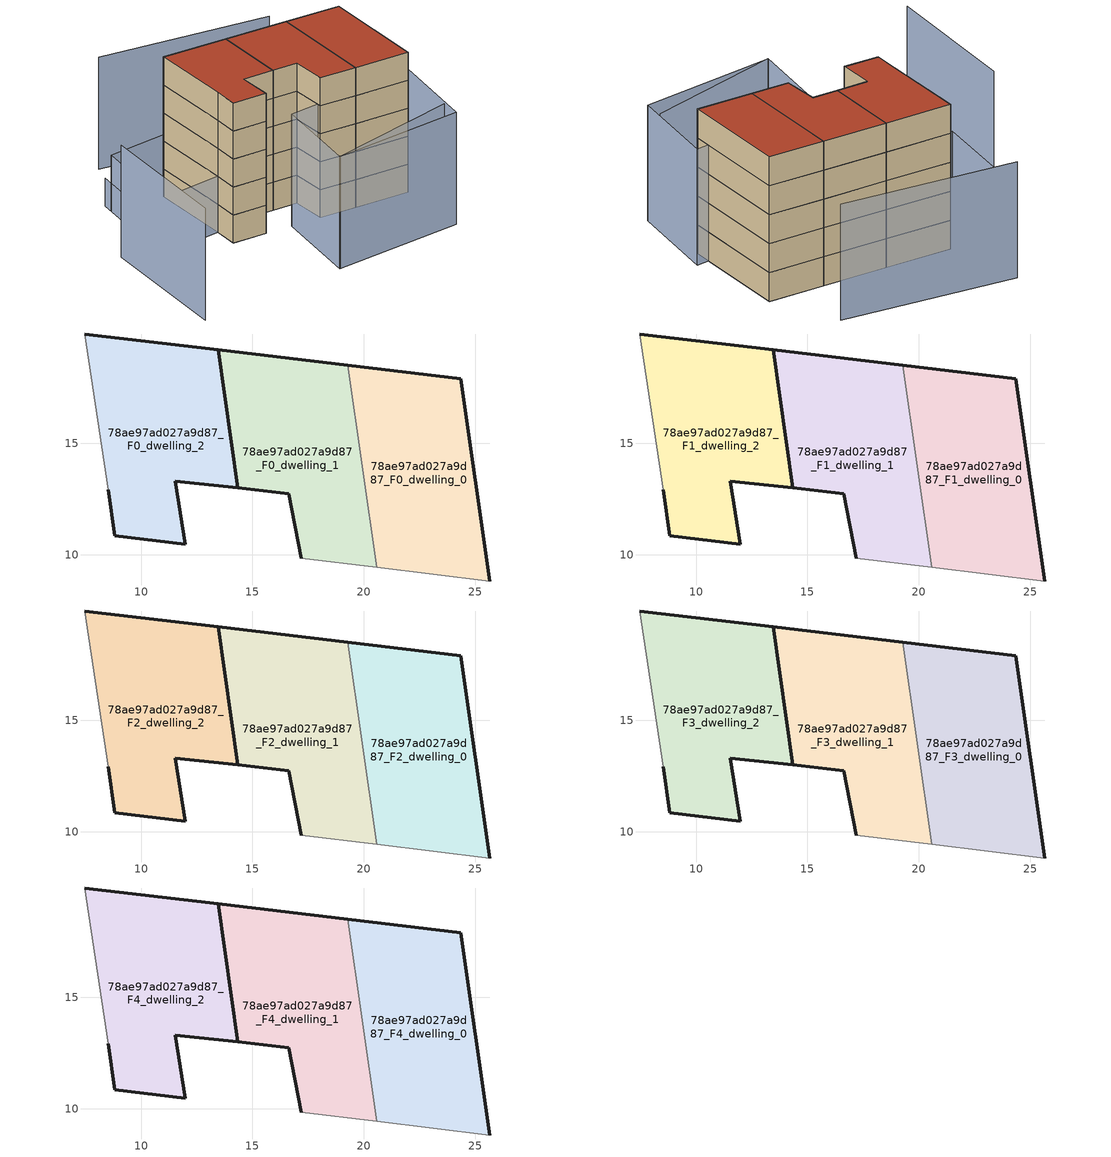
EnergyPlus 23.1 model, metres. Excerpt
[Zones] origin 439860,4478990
78ae97ad027a9d87_F0_dwelling_0
 floor ground (EU_floor_Construction): 25.65,8.83 24.35,17.91 19.29,18.51 20.58,9.43 z0
 wall outside (EU_wall_Construction): 19.29,18.51 24.35,17.91 25.65,8.83 z0:3
 wall adiabatic (EU_wall_Construction): 25.65,8.83 20.58,9.43 z0:3
 wall to 78ae97ad027a9d87_F0_dwelling_1 (EU_wall_Construction): 20.58,9.43 19.29,18.51 z0:3
78ae97ad027a9d87_F0_dwelling_1
 floor ground (EU_floor_Construction): 20.58,9.43 19.29,18.51 13.46,19.2 14.35,13 16.64,12.75 17.2,9.84 z0
 wall outside (EU_wall_Construction): 17.2,9.84 16.64,12.75 14.35,13 13.46,19.2 19.29,18.51 z0:3
 wall adiabatic (EU_wall_Construction): 20.58,9.43 17.2,9.84 z0:3
78ae97ad027a9d87_F0_dwelling_2
 floor ground (EU_floor_Construction): 11.99,10.47 11.53,13.31 14.35,13 13.46,19.2 7.47,19.92 8.53,12.91 8.81,10.85 z0
 wall outside (EU_wall_Construction): 7.47,19.92 13.46,19.2 14.35,13 11.53,13.31 11.99,10.47 8.81,10.85 8.53,12.91 z0:3
 wall adiabatic (EU_wall_Construction): 8.53,12.91 7.47,19.92 z0:3
78ae97ad027a9d87_F1_dwelling_0
 floor to 78ae97ad027a9d87_F0_dwelling_0 (EU_floor_Construction): 25.65,8.83 24.35,17.91 19.29,18.51 20.58,9.43 z3
 wall outside (EU_wall_Construction): 19.29,18.51 24.35,17.91 25.65,8.83 z3:6
 wall adiabatic (EU_wall_Construction): 25.65,8.83 20.58,9.43 z3:6
 wall to 78ae97ad027a9d87_F1_dwelling_1 (EU_wall_Construction): 20.58,9.43 19.29,18.51 z3:6
78ae97ad027a9d87_F1_dwelling_1
 floor to 78ae97ad027a9d87_F0_dwelling_1 (EU_floor_Construction): 20.58,9.43 19.29,18.51 13.46,19.2 14.35,13 16.64,12.75 17.2,9.84 z3
 wall outside (EU_wall_Construction): 17.2,9.84 16.64,12.75 14.35,13 13.46,19.2 19.29,18.51 z3:6
 wall adiabatic (EU_wall_Construction): 20.58,9.43 17.2,9.84 z3:6
78ae97ad027a9d87_F1_dwelling_2
 floor to 78ae97ad027a9d87_F0_dwelling_2 (EU_floor_Construction): 11.99,10.47 11.53,13.31 14.35,13 13.46,19.2 7.47,19.92 8.53,12.91 8.81,10.85 z3
 wall outside (EU_wall_Construction): 7.47,19.92 13.46,19.2 14.35,13 11.53,13.31 11.99,10.47 8.81,10.85 8.53,12.91 z3:6
 wall adiabatic (EU_wall_Construction): 8.53,12.91 7.47,19.92 z3:6
78ae97ad027a9d87_F2_dwelling_0
 floor to 78ae97ad027a9d87_F1_dwelling_0 (EU_floor_Construction): 25.65,8.83 24.35,17.91 19.29,18.51 20.58,9.43 z6
 wall outside (EU_wall_Construction): 19.29,18.51 24.35,17.91 25.65,8.83 z6:9
 wall adiabatic (EU_wall_Construction): 25.65,8.83 20.58,9.43 z6:9
 wall to 78ae97ad027a9d87_F2_dwelling_1 (EU_wall_Construction): 20.58,9.43 19.29,18.51 z6:9
78ae97ad027a9d87_F2_dwelling_1
 floor to 78ae97ad027a9d87_F1_dwelling_1 (EU_floor_Construction): 20.58,9.43 19.29,18.51 13.46,19.2 14.35,13 16.64,12.75 17.2,9.84 z6
 wall outside (EU_wall_Construction): 17.2,9.84 16.64,12.75 14.35,13 13.46,19.2 19.29,18.51 z6:9
 wall adiabatic (EU_wall_Construction): 20.58,9.43 17.2,9.84 z6:9
78ae97ad027a9d87_F2_dwelling_2
 floor to 78ae97ad027a9d87_F1_dwelling_2 (EU_floor_Construction): 11.99,10.47 11.53,13.31 14.35,13 13.46,19.2 7.47,19.92 8.53,12.91 8.81,10.85 z6
 wall outside (EU_wall_Construction): 7.47,19.92 13.46,19.2 14.35,13 11.53,13.31 11.99,10.47 8.81,10.85 8.53,12.91 z6:9
 wall adiabatic (EU_wall_Construction): 8.53,12.91 7.47,19.92 z6:9
78ae97ad027a9d87_F3_dwelling_0
 floor to 78ae97ad027a9d87_F2_dwelling_0 (EU_floor_Construction): 25.65,8.83 24.35,17.91 19.29,18.51 20.58,9.43 z9
 wall outside (EU_wall_Construction): 19.29,18.51 24.35,17.91 25.65,8.83 z9:12
 wall adiabatic (EU_wall_Construction): 25.65,8.83 20.58,9.43 z9:12
 wall to 78ae97ad027a9d87_F3_dwelling_1 (EU_wall_Construction): 20.58,9.43 19.29,18.51 z9:12
78ae97ad027a9d87_F3_dwelling_1
 floor to 78ae97ad027a9d87_F2_dwelling_1 (EU_floor_Construction): 20.58,9.43 19.29,18.51 13.46,19.2 14.35,13 16.64,12.75 17.2,9.84 z9
 wall outside (EU_wall_Construction): 17.2,9.84 16.64,12.75 14.35,13 13.46,19.2 19.29,18.51 z9:12
 wall adiabatic (EU_wall_Construction): 20.58,9.43 17.2,9.84 z9:12
78ae97ad027a9d87_F3_dwelling_2
 floor to 78ae97ad027a9d87_F2_dwelling_2 (EU_floor_Construction): 11.99,10.47 11.53,13.31 14.35,13 13.46,19.2 7.47,19.92 8.53,12.91 8.81,10.85 z9
 wall outside (EU_wall_Construction): 7.47,19.92 13.46,19.2 14.35,13 11.53,13.31 11.99,10.47 8.81,10.85 8.53,12.91 z9:12
 wall adiabatic (EU_wall_Construction): 8.53,12.91 7.47,19.92 z9:12
78ae97ad027a9d87_F4_dwelling_0
 floor to 78ae97ad027a9d87_F3_dwelling_0 (EU_floor_Construction): 25.65,8.83 24.35,17.91 19.29,18.51 20.58,9.43 z12
 wall outside (EU_wall_Construction): 19.29,18.51 24.35,17.91 25.65,8.83 z12:15
 wall adiabatic (EU_wall_Construction): 25.65,8.83 20.58,9.43 z12:15
 wall to 78ae97ad027a9d87_F4_dwelling_1 (EU_wall_Construction): 20.58,9.43 19.29,18.51 z12:15
 roof outside (EU_roof_Construction): 24.35,17.91 25.65,8.83 20.58,9.43 19.29,18.51 z15
78ae97ad027a9d87_F4_dwelling_1
 floor to 78ae97ad027a9d87_F3_dwelling_1 (EU_floor_Construction): 20.58,9.43 19.29,18.51 13.46,19.2 14.35,13 16.64,12.75 17.2,9.84 z12
 wall outside (EU_wall_Construction): 17.2,9.84 16.64,12.75 14.35,13 13.46,19.2 19.29,18.51 z12:15
 wall adiabatic (EU_wall_Construction): 20.58,9.43 17.2,9.84 z12:15
 roof outside (EU_roof_Construction): 19.29,18.51 20.58,9.43 17.2,9.84 16.64,12.75 14.35,13 13.46,19.2 z15
78ae97ad027a9d87_F4_dwelling_2
 floor to 78ae97ad027a9d87_F3_dwelling_2 (EU_floor_Construction): 11.99,10.47 11.53,13.31 14.35,13 13.46,19.2 7.47,19.92 8.53,12.91 8.81,10.85 z12
 wall outside (EU_wall_Construction): 7.47,19.92 13.46,19.2 14.35,13 11.53,13.31 11.99,10.47 8.81,10.85 8.53,12.91 z12:15
 wall adiabatic (EU_wall_Construction): 8.53,12.91 7.47,19.92 z12:15
 roof outside (EU_roof_Construction): 13.46,19.2 14.35,13 11.53,13.31 11.99,10.47 8.81,10.85 8.53,12.91 7.47,19.92 z15
shading: 14.49,2.58 26.36,4.19 / -0.47,14.41 0.52,2.61 / 20.75,23.4 5.01,26.4 / 26.58,2.62 14.48,2.58 / 14.48,2.58 14.45,10.17 / 14.45,10.17 26.55,10.22 / 26.55,10.22 26.58,2.62 z0:12; 2.5,21.51 2.68,11.89 z0:3; 2.66,12.8 2.51,20.57 / 2.51,20.57 8.38,20.68 / 8.38,20.68 8.53,12.91 / 8.53,12.91 2.66,12.8 z0:6
[Building]
EU S2 Campaign: North Axis=0; Terrain=City; Solar Distribution=FullExterior
[Site:Location]
Madrid: Latitude=40.5; Longitude=-3.5; Time Zone=1; Elevation=609
[SizingPeriod:WeatherFileDays]
AnnualSizingPeriod: Begin Month=1; Begin Day of Month=1; End Month=12; End Day of Month=31; Day of Week for Start Day=Monday; Use Weather File Daylight Saving Period=No; Use Weather File Rain and Snow Indicators=No
[MATERIAL]
EU_InternalMass_Material: Roughness=MediumRough; Thickness=0.1; Conductivity=1; Density=1800; Specific Heat=900; Thermal Absorptance=0.9; Solar Absorptance=0.7; Visible Absorptance=0.7
[MATERIAL:NOMASS] Roughness=MediumRough; Thermal Absorptance=0.9; Solar Absorptance=0.7; Visible Absorptance=0.7
Name | Thermal Resistance
EU_wall_NoMass | 0.459673
EU_roof_NoMass | 0.495815
EU_floor_NoMass | 0.788942
[CONSTRUCTION]
EU_wall_Construction: EU_wall_NoMass
EU_roof_Construction: EU_roof_NoMass
EU_floor_Construction: EU_floor_NoMass
EU_InternalMass_Construction: EU_InternalMass_Material
[ZONE] Type=1; Multiplier=1; Ceiling Height=autocalculate; Floor Area=autocalculate; Part of Total Floor Area=Yes
Name | Volume
78ae97ad027a9d87_F0_dwelling_0; 78ae97ad027a9d87_F1_dwelling_0; 78ae97ad027a9d87_F2_dwelling_0; 78ae97ad027a9d87_F3_dwelling_0; 78ae97ad027a9d87_F4_dwelling_0 | 135.695
78ae97ad027a9d87_F0_dwelling_1 | 135.706
78ae97ad027a9d87_F1_dwelling_1; 78ae97ad027a9d87_F2_dwelling_1; 78ae97ad027a9d87_F3_dwelling_1; 78ae97ad027a9d87_F4_dwelling_1 | 135.707
78ae97ad027a9d87_F0_dwelling_2; 78ae97ad027a9d87_F1_dwelling_2; 78ae97ad027a9d87_F2_dwelling_2; 78ae97ad027a9d87_F3_dwelling_2; 78ae97ad027a9d87_F4_dwelling_2 | 135.705
[INTERNALMASS] Construction=EU_InternalMass_Construction
Name | Zone or ZoneList | Surface Area
78ae97ad027a9d87_F0_dwelling_0_EU_InternalMass | 78ae97ad027a9d87_F0_dwelling_0 | 45.2317
78ae97ad027a9d87_F0_dwelling_1_EU_InternalMass | 78ae97ad027a9d87_F0_dwelling_1 | 45.2356
78ae97ad027a9d87_F0_dwelling_2_EU_InternalMass | 78ae97ad027a9d87_F0_dwelling_2 | 45.2351
78ae97ad027a9d87_F1_dwelling_0_EU_InternalMass | 78ae97ad027a9d87_F1_dwelling_0 | 45.2317
78ae97ad027a9d87_F1_dwelling_1_EU_InternalMass | 78ae97ad027a9d87_F1_dwelling_1 | 45.2356
78ae97ad027a9d87_F1_dwelling_2_EU_InternalMass | 78ae97ad027a9d87_F1_dwelling_2 | 45.2351
78ae97ad027a9d87_F2_dwelling_0_EU_InternalMass | 78ae97ad027a9d87_F2_dwelling_0 | 45.2317
78ae97ad027a9d87_F2_dwelling_1_EU_InternalMass | 78ae97ad027a9d87_F2_dwelling_1 | 45.2356
78ae97ad027a9d87_F2_dwelling_2_EU_InternalMass | 78ae97ad027a9d87_F2_dwelling_2 | 45.2351
78ae97ad027a9d87_F3_dwelling_0_EU_InternalMass | 78ae97ad027a9d87_F3_dwelling_0 | 45.2317
78ae97ad027a9d87_F3_dwelling_1_EU_InternalMass | 78ae97ad027a9d87_F3_dwelling_1 | 45.2356
78ae97ad027a9d87_F3_dwelling_2_EU_InternalMass | 78ae97ad027a9d87_F3_dwelling_2 | 45.2351
78ae97ad027a9d87_F4_dwelling_0_EU_InternalMass | 78ae97ad027a9d87_F4_dwelling_0 | 45.2317
78ae97ad027a9d87_F4_dwelling_1_EU_InternalMass | 78ae97ad027a9d87_F4_dwelling_1 | 45.2356
78ae97ad027a9d87_F4_dwelling_2_EU_InternalMass | 78ae97ad027a9d87_F4_dwelling_2 | 45.2351
[OTHEREQUIPMENT] Fuel Type=Electricity; Design Level Calculation Method=Watts/Area; Power per Zone Floor Area=1; Fraction Latent=0; Fraction Radiant=0; Fraction Lost=0; Carbon Dioxide Generation Rate=0; EndUse Subcategory=EU_Step8_InternalGains
Name | Zone or ZoneList or Space or SpaceList | Schedule
EU_Step8_InternalGain_78ae97ad027a9d87_F0_dwelling_0_f000 | 78ae97ad027a9d87_F0_dwelling_0 | EU_Step8_GainSchedule_78ae97ad027a9d87_F0_dwelling_0_f000
EU_Step8_InternalGain_78ae97ad027a9d87_F0_dwelling_1_f000 | 78ae97ad027a9d87_F0_dwelling_1 | EU_Step8_GainSchedule_78ae97ad027a9d87_F0_dwelling_1_f000
EU_Step8_InternalGain_78ae97ad027a9d87_F0_dwelling_2_f000 | 78ae97ad027a9d87_F0_dwelling_2 | EU_Step8_GainSchedule_78ae97ad027a9d87_F0_dwelling_2_f000
EU_Step8_InternalGain_78ae97ad027a9d87_F1_dwelling_0_f000 | 78ae97ad027a9d87_F1_dwelling_0 | EU_Step8_GainSchedule_78ae97ad027a9d87_F1_dwelling_0_f000
EU_Step8_InternalGain_78ae97ad027a9d87_F1_dwelling_1_f000 | 78ae97ad027a9d87_F1_dwelling_1 | EU_Step8_GainSchedule_78ae97ad027a9d87_F1_dwelling_1_f000
EU_Step8_InternalGain_78ae97ad027a9d87_F1_dwelling_2_f000 | 78ae97ad027a9d87_F1_dwelling_2 | EU_Step8_GainSchedule_78ae97ad027a9d87_F1_dwelling_2_f000
EU_Step8_InternalGain_78ae97ad027a9d87_F2_dwelling_0_f000 | 78ae97ad027a9d87_F2_dwelling_0 | EU_Step8_GainSchedule_78ae97ad027a9d87_F2_dwelling_0_f000
EU_Step8_InternalGain_78ae97ad027a9d87_F2_dwelling_1_f000 | 78ae97ad027a9d87_F2_dwelling_1 | EU_Step8_GainSchedule_78ae97ad027a9d87_F2_dwelling_1_f000
EU_Step8_InternalGain_78ae97ad027a9d87_F2_dwelling_2_f000 | 78ae97ad027a9d87_F2_dwelling_2 | EU_Step8_GainSchedule_78ae97ad027a9d87_F2_dwelling_2_f000
EU_Step8_InternalGain_78ae97ad027a9d87_F3_dwelling_0_f000 | 78ae97ad027a9d87_F3_dwelling_0 | EU_Step8_GainSchedule_78ae97ad027a9d87_F3_dwelling_0_f000
EU_Step8_InternalGain_78ae97ad027a9d87_F3_dwelling_1_f000 | 78ae97ad027a9d87_F3_dwelling_1 | EU_Step8_GainSchedule_78ae97ad027a9d87_F3_dwelling_1_f000
EU_Step8_InternalGain_78ae97ad027a9d87_F3_dwelling_2_f000 | 78ae97ad027a9d87_F3_dwelling_2 | EU_Step8_GainSchedule_78ae97ad027a9d87_F3_dwelling_2_f000
EU_Step8_InternalGain_78ae97ad027a9d87_F4_dwelling_0_f000 | 78ae97ad027a9d87_F4_dwelling_0 | EU_Step8_GainSchedule_78ae97ad027a9d87_F4_dwelling_0_f000
EU_Step8_InternalGain_78ae97ad027a9d87_F4_dwelling_1_f000 | 78ae97ad027a9d87_F4_dwelling_1 | EU_Step8_GainSchedule_78ae97ad027a9d87_F4_dwelling_1_f000
EU_Step8_InternalGain_78ae97ad027a9d87_F4_dwelling_2_f000 | 78ae97ad027a9d87_F4_dwelling_2 | EU_Step8_GainSchedule_78ae97ad027a9d87_F4_dwelling_2_f000
[ZONEVENTILATION:DESIGNFLOWRATE] Schedule=EU_AlwaysOn; Design Flow Rate Calculation Method=AirChanges/Hour; Air Changes per Hour=0.719161; Ventilation Type=Natural; Fan Pressure Rise=0; Fan Total Efficiency=1; Constant Term Coefficient=1; Temperature Term Coefficient=0; Velocity Term Coefficient=0; Velocity Squared Term Coefficient=0; Minimum Indoor Temperature=-100; Maximum Indoor Temperature=100; Delta Temperature=-100; Minimum Outdoor Temperature=-100; Maximum Outdoor Temperature=100; Maximum Wind Speed=40
Name | Zone or ZoneList or Space or SpaceList
EU_ConstantAir_78ae97ad027a9d87_F0_dwelling_0 | 78ae97ad027a9d87_F0_dwelling_0
EU_ConstantAir_78ae97ad027a9d87_F0_dwelling_1 | 78ae97ad027a9d87_F0_dwelling_1
EU_ConstantAir_78ae97ad027a9d87_F0_dwelling_2 | 78ae97ad027a9d87_F0_dwelling_2
EU_ConstantAir_78ae97ad027a9d87_F1_dwelling_0 | 78ae97ad027a9d87_F1_dwelling_0
EU_ConstantAir_78ae97ad027a9d87_F1_dwelling_1 | 78ae97ad027a9d87_F1_dwelling_1
EU_ConstantAir_78ae97ad027a9d87_F1_dwelling_2 | 78ae97ad027a9d87_F1_dwelling_2
EU_ConstantAir_78ae97ad027a9d87_F2_dwelling_0 | 78ae97ad027a9d87_F2_dwelling_0
EU_ConstantAir_78ae97ad027a9d87_F2_dwelling_1 | 78ae97ad027a9d87_F2_dwelling_1
EU_ConstantAir_78ae97ad027a9d87_F2_dwelling_2 | 78ae97ad027a9d87_F2_dwelling_2
EU_ConstantAir_78ae97ad027a9d87_F3_dwelling_0 | 78ae97ad027a9d87_F3_dwelling_0
EU_ConstantAir_78ae97ad027a9d87_F3_dwelling_1 | 78ae97ad027a9d87_F3_dwelling_1
EU_ConstantAir_78ae97ad027a9d87_F3_dwelling_2 | 78ae97ad027a9d87_F3_dwelling_2
EU_ConstantAir_78ae97ad027a9d87_F4_dwelling_0 | 78ae97ad027a9d87_F4_dwelling_0
EU_ConstantAir_78ae97ad027a9d87_F4_dwelling_1 | 78ae97ad027a9d87_F4_dwelling_1
EU_ConstantAir_78ae97ad027a9d87_F4_dwelling_2 | 78ae97ad027a9d87_F4_dwelling_2
[HVACTEMPLATE:THERMOSTAT] Constant Heating Setpoint=20; Constant Cooling Setpoint=50
EU_HeatOnly_78ae97ad027a9d87_F0_dwelling_0; EU_HeatOnly_78ae97ad027a9d87_F0_dwelling_1; EU_HeatOnly_78ae97ad027a9d87_F0_dwelling_2; EU_HeatOnly_78ae97ad027a9d87_F1_dwelling_0; EU_HeatOnly_78ae97ad027a9d87_F1_dwelling_1; EU_HeatOnly_78ae97ad027a9d87_F1_dwelling_2; EU_HeatOnly_78ae97ad027a9d87_F2_dwelling_0; EU_HeatOnly_78ae97ad027a9d87_F2_dwelling_1; EU_HeatOnly_78ae97ad027a9d87_F2_dwelling_2; EU_HeatOnly_78ae97ad027a9d87_F3_dwelling_0; EU_HeatOnly_78ae97ad027a9d87_F3_dwelling_1; EU_HeatOnly_78ae97ad027a9d87_F3_dwelling_2; EU_HeatOnly_78ae97ad027a9d87_F4_dwelling_0; EU_HeatOnly_78ae97ad027a9d87_F4_dwelling_1; EU_HeatOnly_78ae97ad027a9d87_F4_dwelling_2
[HVACTEMPLATE:ZONE:IDEALLOADSAIRSYSTEM] System Availability Schedule=EU_AlwaysOn; Maximum Heating Supply Air Temperature=50; Minimum Cooling Supply Air Temperature=13; Maximum Heating Supply Air Humidity Ratio=0.0156; Minimum Cooling Supply Air Humidity Ratio=0.0077; Heating Limit=NoLimit; Cooling Limit=NoLimit; Heating Availability Schedule=EU_AlwaysOn; Cooling Availability Schedule=EU_CoolingOff; Dehumidification Control Type=ConstantSensibleHeatRatio; Cooling Sensible Heat Ratio=0.7; Dehumidification Setpoint=60; Humidification Control Type=None; Humidification Setpoint=30; Outdoor Air Method=None; Outdoor Air Flow Rate per Person=0.00944; Outdoor Air Flow Rate per Zone Floor Area=0; Outdoor Air Flow Rate per Zone=0; Demand Controlled Ventilation Type=None; Outdoor Air Economizer Type=NoEconomizer; Heat Recovery Type=None; Sensible Heat Recovery Effectiveness=0.7; Latent Heat Recovery Effectiveness=0.65
Name | Template Thermostat
78ae97ad027a9d87_F0_dwelling_0 | EU_HeatOnly_78ae97ad027a9d87_F0_dwelling_0
78ae97ad027a9d87_F0_dwelling_1 | EU_HeatOnly_78ae97ad027a9d87_F0_dwelling_1
78ae97ad027a9d87_F0_dwelling_2 | EU_HeatOnly_78ae97ad027a9d87_F0_dwelling_2
78ae97ad027a9d87_F1_dwelling_0 | EU_HeatOnly_78ae97ad027a9d87_F1_dwelling_0
78ae97ad027a9d87_F1_dwelling_1 | EU_HeatOnly_78ae97ad027a9d87_F1_dwelling_1
78ae97ad027a9d87_F1_dwelling_2 | EU_HeatOnly_78ae97ad027a9d87_F1_dwelling_2
78ae97ad027a9d87_F2_dwelling_0 | EU_HeatOnly_78ae97ad027a9d87_F2_dwelling_0
78ae97ad027a9d87_F2_dwelling_1 | EU_HeatOnly_78ae97ad027a9d87_F2_dwelling_1
78ae97ad027a9d87_F2_dwelling_2 | EU_HeatOnly_78ae97ad027a9d87_F2_dwelling_2
78ae97ad027a9d87_F3_dwelling_0 | EU_HeatOnly_78ae97ad027a9d87_F3_dwelling_0
78ae97ad027a9d87_F3_dwelling_1 | EU_HeatOnly_78ae97ad027a9d87_F3_dwelling_1
78ae97ad027a9d87_F3_dwelling_2 | EU_HeatOnly_78ae97ad027a9d87_F3_dwelling_2
78ae97ad027a9d87_F4_dwelling_0 | EU_HeatOnly_78ae97ad027a9d87_F4_dwelling_0
78ae97ad027a9d87_F4_dwelling_1 | EU_HeatOnly_78ae97ad027a9d87_F4_dwelling_1
78ae97ad027a9d87_F4_dwelling_2 | EU_HeatOnly_78ae97ad027a9d87_F4_dwelling_2
[SIZING:ZONE] Zone Cooling Design Supply Air Temperature Input Method=SupplyAirTemperature; Zone Cooling Design Supply Air Temperature=13; Zone Heating Design Supply Air Temperature Input Method=SupplyAirTemperature; Zone Heating Design Supply Air Temperature=50; Zone Cooling Design Supply Air Humidity Ratio=0.008; Zone Heating Design Supply Air Humidity Ratio=0.008; Cooling Design Air Flow Method=DesignDay; Cooling Design Air Flow Rate=0; Cooling Minimum Air Flow per Zone Floor Area=0.000762; Cooling Minimum Air Flow=0; Cooling Minimum Air Flow Fraction=0.2; Heating Design Air Flow Method=DesignDay; Heating Design Air Flow Rate=0; Heating Maximum Air Flow per Zone Floor Area=0.002032; Heating Maximum Air Flow=0.141576; Heating Maximum Air Flow Fraction=0.3; Account for Dedicated Outdoor Air System=No; Dedicated Outdoor Air System Control Strategy=NeutralSupplyAir; Dedicated Outdoor Air Low Setpoint Temperature for Design=autosize; Dedicated Outdoor Air High Setpoint Temperature for Design=autosize; Zone Load Sizing Method=Sensible Load Only No Latent Load; Zone Latent Cooling Design Supply Air Humidity Ratio Input Method=HumidityRatioDifference; Zone Cooling Design Supply Air Humidity Ratio Difference=0.005; Zone Latent Heating Design Supply Air Humidity Ratio Input Method=HumidityRatioDifference; Zone Humidification Design Supply Air Humidity Ratio Difference=0.005
78ae97ad027a9d87_F0_dwelling_0; 78ae97ad027a9d87_F0_dwelling_1; 78ae97ad027a9d87_F0_dwelling_2; 78ae97ad027a9d87_F1_dwelling_0; 78ae97ad027a9d87_F1_dwelling_1; 78ae97ad027a9d87_F1_dwelling_2; 78ae97ad027a9d87_F2_dwelling_0; 78ae97ad027a9d87_F2_dwelling_1; 78ae97ad027a9d87_F2_dwelling_2; 78ae97ad027a9d87_F3_dwelling_0; 78ae97ad027a9d87_F3_dwelling_1; 78ae97ad027a9d87_F3_dwelling_2; 78ae97ad027a9d87_F4_dwelling_0; 78ae97ad027a9d87_F4_dwelling_1; 78ae97ad027a9d87_F4_dwelling_2
[SCHEDULE:CONSTANT]
Name | Hourly Value
EU_AlwaysOn | 1
EU_CoolingOff | 0
[SCHEDULE:FILE] Column Number=1; Rows to Skip at Top=0; Number of Hours of Data=8760; Column Separator=Comma; Interpolate to Timestep=No; Minutes per Item=60; Adjust Schedule for Daylight Savings=Yes
Name | File
EU_Step8_GainSchedule_78ae97ad027a9d87_F0_dwelling_0_f000 | ../../schedules/78ae97ad027a9d87/78ae97ad027a9d87_F0_dwelling_0_f000_gain.csv
EU_Step8_GainSchedule_78ae97ad027a9d87_F0_dwelling_1_f000 | ../../schedules/78ae97ad027a9d87/78ae97ad027a9d87_F0_dwelling_1_f000_gain.csv
EU_Step8_GainSchedule_78ae97ad027a9d87_F0_dwelling_2_f000 | ../../schedules/78ae97ad027a9d87/78ae97ad027a9d87_F0_dwelling_2_f000_gain.csv
EU_Step8_GainSchedule_78ae97ad027a9d87_F1_dwelling_0_f000 | ../../schedules/78ae97ad027a9d87/78ae97ad027a9d87_F1_dwelling_0_f000_gain.csv
EU_Step8_GainSchedule_78ae97ad027a9d87_F1_dwelling_1_f000 | ../../schedules/78ae97ad027a9d87/78ae97ad027a9d87_F1_dwelling_1_f000_gain.csv
EU_Step8_GainSchedule_78ae97ad027a9d87_F1_dwelling_2_f000 | ../../schedules/78ae97ad027a9d87/78ae97ad027a9d87_F1_dwelling_2_f000_gain.csv
EU_Step8_GainSchedule_78ae97ad027a9d87_F2_dwelling_0_f000 | ../../schedules/78ae97ad027a9d87/78ae97ad027a9d87_F2_dwelling_0_f000_gain.csv
EU_Step8_GainSchedule_78ae97ad027a9d87_F2_dwelling_1_f000 | ../../schedules/78ae97ad027a9d87/78ae97ad027a9d87_F2_dwelling_1_f000_gain.csv
EU_Step8_GainSchedule_78ae97ad027a9d87_F2_dwelling_2_f000 | ../../schedules/78ae97ad027a9d87/78ae97ad027a9d87_F2_dwelling_2_f000_gain.csv
EU_Step8_GainSchedule_78ae97ad027a9d87_F3_dwelling_0_f000 | ../../schedules/78ae97ad027a9d87/78ae97ad027a9d87_F3_dwelling_0_f000_gain.csv
EU_Step8_GainSchedule_78ae97ad027a9d87_F3_dwelling_1_f000 | ../../schedules/78ae97ad027a9d87/78ae97ad027a9d87_F3_dwelling_1_f000_gain.csv
EU_Step8_GainSchedule_78ae97ad027a9d87_F3_dwelling_2_f000 | ../../schedules/78ae97ad027a9d87/78ae97ad027a9d87_F3_dwelling_2_f000_gain.csv
EU_Step8_GainSchedule_78ae97ad027a9d87_F4_dwelling_0_f000 | ../../schedules/78ae97ad027a9d87/78ae97ad027a9d87_F4_dwelling_0_f000_gain.csv
EU_Step8_GainSchedule_78ae97ad027a9d87_F4_dwelling_1_f000 | ../../schedules/78ae97ad027a9d87/78ae97ad027a9d87_F4_dwelling_1_f000_gain.csv
EU_Step8_GainSchedule_78ae97ad027a9d87_F4_dwelling_2_f000 | ../../schedules/78ae97ad027a9d87/78ae97ad027a9d87_F4_dwelling_2_f000_gain.csv
